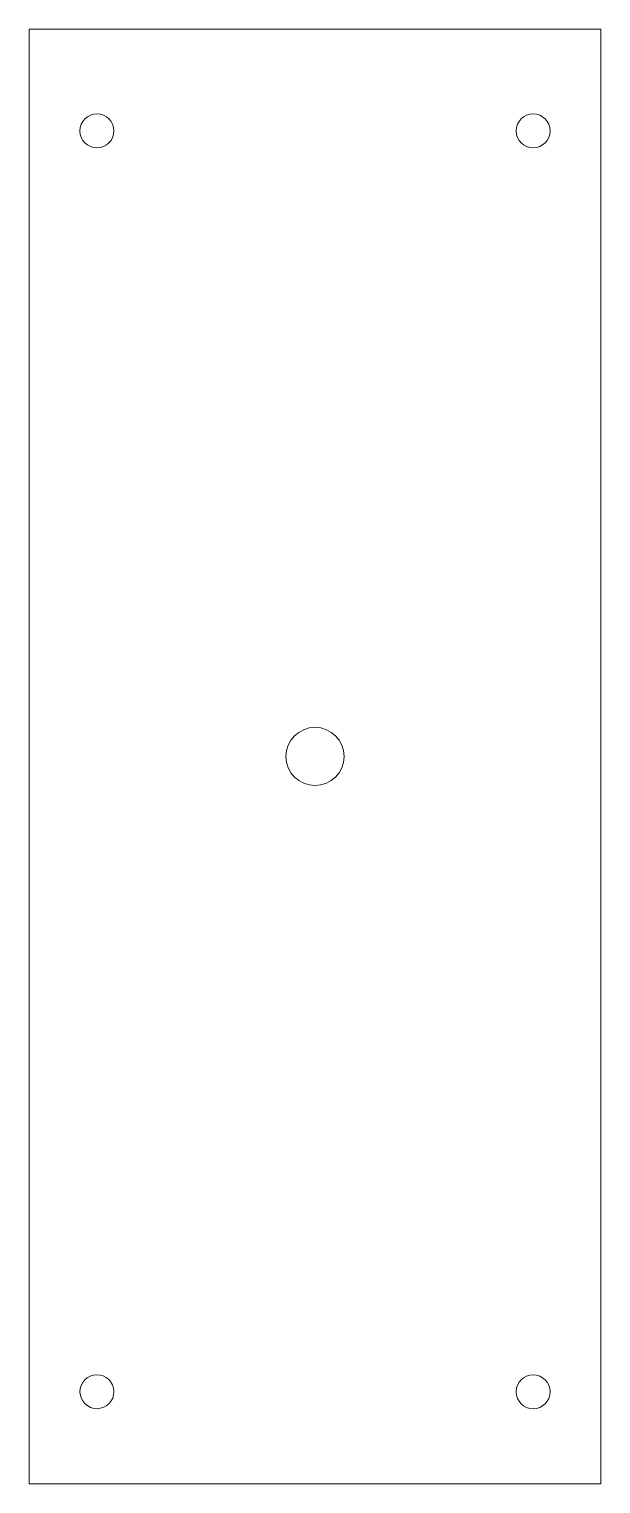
# Model space of a CAD drawing. Header units: millimetres. Extents: x 0 to 59, y 0 to 150.
import ezdxf

# ---------------------------------------------------------------- set-up
doc = ezdxf.new("R2010")
doc.units = ezdxf.units.MM
doc.header["$MEASUREMENT"] = 0
doc.layers.add('_레이어 2', color=7, linetype='Continuous', lineweight=0)

# ---------------------------------------------------------------- blocks, each defined once
blk = doc.blocks.new('Block_1')
at = {"layer": '_레이어 2', "color": 250, "lineweight": 18, "true_color": 0x231815}
blk.add_lwpolyline([(0.09, 150.09), (59.09, 150.09), (59.09, 0.09), (0.09, 0.09)], close=True, dxfattribs=at)
for centre, radius in [((7.09, 139.59), 1.75), ((52.09, 139.59), 1.75), ((29.59, 75.09), 3), ((52.09, 9.59), 1.75)]:
    blk.add_circle(centre, radius, dxfattribs=at)
blk.add_ellipse((7.09, 9.59), major_axis=(1.75, 0.03), ratio=0.999998, dxfattribs=at)
blk = doc.blocks.new('Block_0')
at = {"layer": '_레이어 2'}
blk.add_blockref('Block_1', (0, 0), dxfattribs=at)

msp = doc.modelspace()

# ---------------------------------------------------------------- block references
at = {"layer": '_레이어 2'}
msp.add_blockref('Block_0', (0, 0), dxfattribs=at)

doc.saveas('drawing.dxf')
